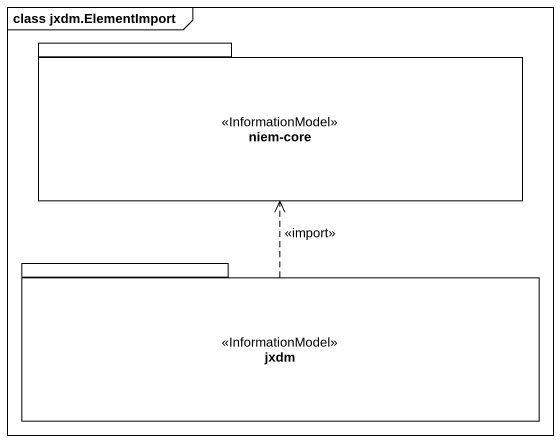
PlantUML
@startuml
mainframe class jxdm.ElementImport
package "niem-core" as niem_core <<InformationModel>> {
}
package jxdm <<InformationModel>> {
}
jxdm .up.> niem_core : <<import>>
@enduml
